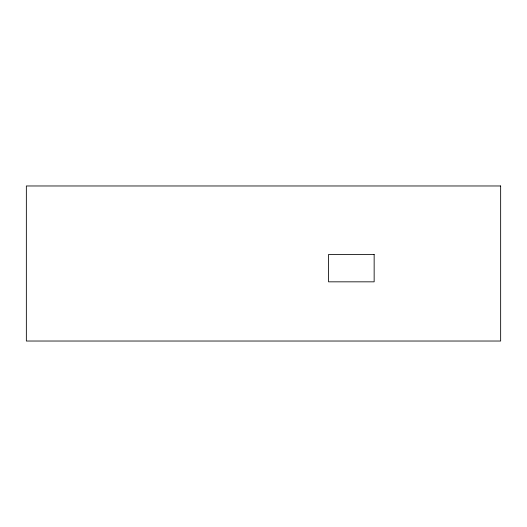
<?xml version="1.0" encoding="UTF-8"?>
<svg xmlns="http://www.w3.org/2000/svg" width="527" height="527" viewBox="0 0 527 527"><rect width="100%" height="100%" fill="white"/><g stroke="black" fill="none" stroke-linecap="round" stroke-linejoin="round"><path stroke-width="0.79" d="M500.65 185.972L26.35 185.972L26.35 341.028L500.65 341.028L500.65 185.972M374.15 254.475L328.545 254.475L328.545 281.833L374.15 281.833L374.15 254.475"/></g></svg>
